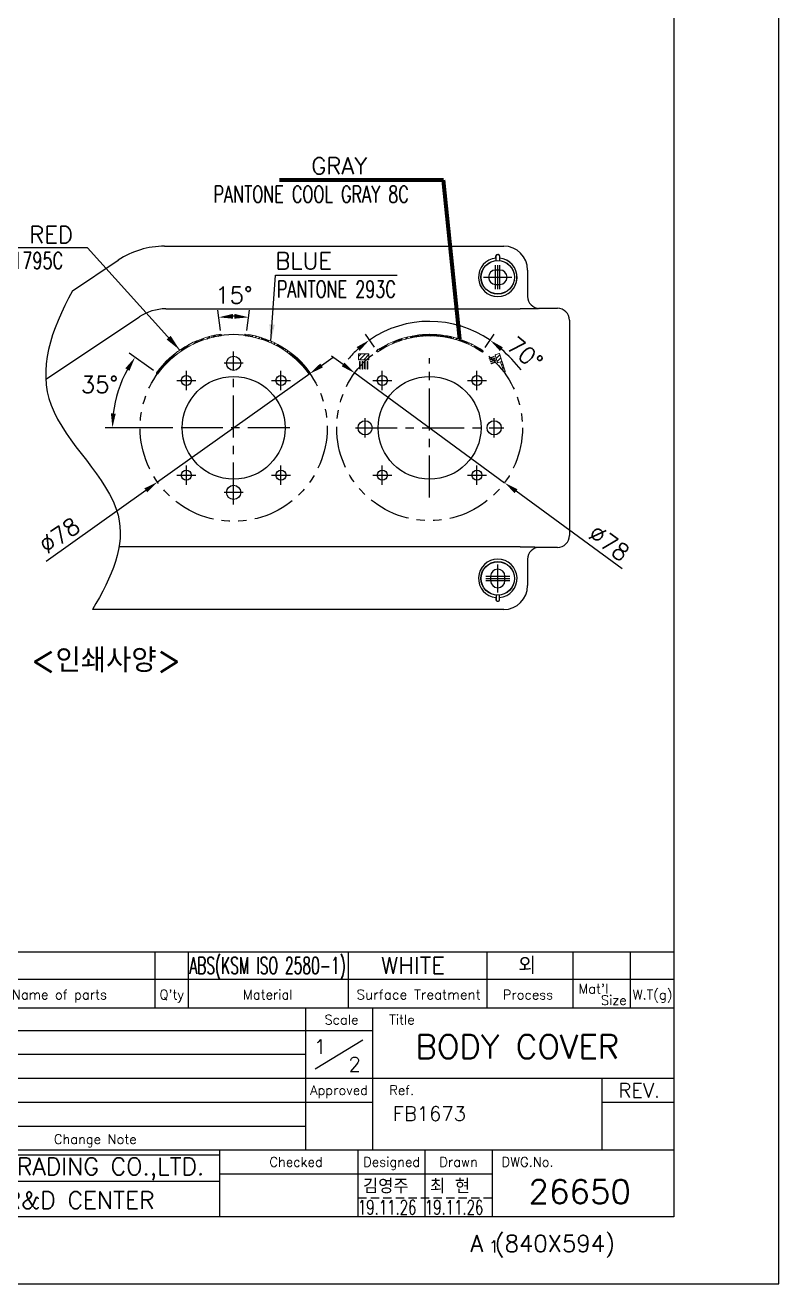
# Model space of a CAD drawing. Extents: x 14808 to 20058, y -13198 to -11680.
# Drawn here: x 19899.8 to 20057.5, y -13122.5 to -12859.3 of the extents above; entities that cross this region are included whole.
import ezdxf
from ezdxf.enums import TextEntityAlignment as Align

# ---------------------------------------------------------------- set-up
doc = ezdxf.new("R2010")
doc.units = 0
doc.header["$LTSCALE"] = 7
doc.header["$MEASUREMENT"] = 0
for name, pattern in [('CENTER', [2, 1.25, -0.25, 0.25, -0.25]), ('HIDDEN', [0.375, 0.25, -0.125]), ('PHANTOM', [2.5, 1.25, -0.25, 0.25, -0.25, 0.25, -0.25])]:
    doc.linetypes.add(name, pattern=pattern)
doc.layers.get('0').update_dxf_attribs({"color": 2, "linetype": 'CONTINUOUS'})
for name, color, linetype in [('CEN', 1, 'CENTER'), ('D', 2, 'CONTINUOUS'), ('DWG', 7, 'CONTINUOUS'), ('TXT', 4, 'CONTINUOUS')]:
    doc.layers.add(name, color=color, linetype=linetype)
doc.styles.add('GHS', font='romans', dxfattribs={"bigfont": 'ghs'})
doc.styles.add('ROM', font='ROMANS')
doc.styles.add('ROMANS', font='ROMANS.shx', dxfattribs={"height": 3.5})
doc.dimstyles.new('STANDARD$7', dxfattribs={"dimtxt": 3.5, "dimasz": 3, "dimexe": 1, "dimexo": 0.0625, "dimgap": 1, "dimtad": 1, "dimdec": 4, "dimzin": 0, "dimdsep": 46, "dimtxsty": 'GHS', "dimcen": 1, "dimclrt": 2, "dimadec": 0, "dimazin": 0, "dimtfac": 1, "dimtdec": 4, "dimtofl": 0, "dimtmove": 0, "dimatfit": 3, "dimfxl": 1, "dimtolj": 1, "dimtzin": 0, "dimarcsym": 0})
pattern_1 = [(45, (-685.399, 236.4888), (-0.441941738, 0.441941738), [])]

# ---------------------------------------------------------------- blocks, each defined once
blk = doc.blocks.new('BORDER')
for p, q in [((1, 0), (1, 1)), ((0, 0), (1, 0))]:
    blk.add_line(p, q)

msp = doc.modelspace()

# ---------------------------------------------------------------- hatches: boundary and pattern name
at = {"layer": 'DWG'}
h = msp.add_hatch(dxfattribs=at)
h.set_pattern_fill('ANSI31', color=1, scale=5, style=2)
h.set_pattern_definition(pattern_1)
edge = h.paths.add_edge_path()
edge.add_spline(control_points=[(19927.47, -12932.23), (19927.43, -12932.23), (19927.4, -12932.22), (19927.37, -12932.2), (19927.29, -12932.14), (19927.27, -12932.03), (19927.33, -12931.95), (19930.51, -12927.53), (19935.42, -12924.6), (19940.8, -12923.9), (19940.89, -12923.89), (19940.98, -12923.96), (19940.99, -12924.06), (19941.01, -12924.15), (19940.94, -12924.24), (19940.84, -12924.25), (19935.56, -12924.94), (19930.74, -12927.82), (19927.61, -12932.16), (19927.58, -12932.2), (19927.52, -12932.23), (19927.47, -12932.23)], knot_values=[0, 0, 0, 0, 1, 1, 1, 2, 2, 2, 3, 3, 3, 4, 4, 4, 5, 5, 5, 6, 6, 6, 7, 7, 7, 7], degree=3, periodic=0)
h = msp.add_hatch(dxfattribs=at)
h.set_pattern_fill('ANSI31', color=5, scale=5, style=2)
h.set_pattern_definition(pattern_1)
edge = h.paths.add_edge_path()
edge.add_spline(control_points=[(19959.33, -12932.23), (19959.27, -12932.23), (19959.22, -12932.2), (19959.18, -12932.16), (19956.05, -12927.82), (19951.23, -12924.94), (19945.95, -12924.25), (19945.86, -12924.24), (19945.79, -12924.15), (19945.8, -12924.06), (19945.81, -12923.96), (19945.9, -12923.89), (19946, -12923.9), (19951.37, -12924.6), (19956.28, -12927.53), (19959.47, -12931.95), (19959.53, -12932.03), (19959.51, -12932.14), (19959.43, -12932.2), (19959.4, -12932.22), (19959.36, -12932.23), (19959.33, -12932.23)], knot_values=[0, 0, 0, 0, 1, 1, 1, 2, 2, 2, 3, 3, 3, 4, 4, 4, 5, 5, 5, 6, 6, 6, 7, 7, 7, 7], degree=3, periodic=0)
h = msp.add_hatch(dxfattribs=at)
h.set_pattern_fill('ANSI31', color=256, scale=5, style=2)
h.set_pattern_definition(pattern_1)
edge = h.paths.add_edge_path()
edge.add_spline(control_points=[(19995.49, -12927.62), (19995.46, -12927.62), (19995.42, -12927.61), (19995.39, -12927.59), (19988.77, -12923.14), (19980.21, -12923.14), (19973.58, -12927.58), (19973.5, -12927.64), (19973.39, -12927.62), (19973.33, -12927.54), (19973.28, -12927.46), (19973.3, -12927.35), (19973.38, -12927.29), (19976.65, -12925.1), (19980.46, -12923.94), (19984.42, -12923.92), (19984.45, -12923.92), (19984.48, -12923.92), (19984.5, -12923.92), (19988.48, -12923.92), (19992.31, -12925.09), (19995.59, -12927.29), (19995.67, -12927.35), (19995.69, -12927.46), (19995.64, -12927.54), (19995.6, -12927.59), (19995.55, -12927.62), (19995.49, -12927.62)], knot_values=[0, 0, 0, 0, 1, 1, 1, 2, 2, 2, 3, 3, 3, 4, 4, 4, 5, 5, 5, 6, 6, 6, 7, 7, 7, 8, 8, 8, 9, 9, 9, 9], degree=3, periodic=0)
h = msp.add_hatch(dxfattribs=at)
h.set_pattern_fill('ANSI31', color=256, scale=5, style=2)
h.set_pattern_definition(pattern_1)
edge = h.paths.add_edge_path()
edge.add_spline(control_points=[(19971.75, -12929.13), (19971.75, -12929.18), (19971.71, -12929.23), (19971.65, -12929.23), (19971.65, -12929.23), (19969.66, -12929.23), (19969.66, -12929.23), (19969.6, -12929.23), (19969.56, -12929.18), (19969.56, -12929.13), (19969.56, -12929.13), (19969.56, -12928.13), (19969.56, -12928.13), (19969.56, -12928.07), (19969.6, -12928.03), (19969.66, -12928.03), (19969.66, -12928.03), (19971.65, -12928.03), (19971.65, -12928.03), (19971.71, -12928.03), (19971.75, -12928.07), (19971.75, -12928.13), (19971.75, -12928.13), (19971.75, -12929.13), (19971.75, -12929.13)], knot_values=[0, 0, 0, 0, 1, 1, 1, 2, 2, 2, 3, 3, 3, 4, 4, 4, 5, 5, 5, 6, 6, 6, 7, 7, 7, 8, 8, 8, 8], degree=3, periodic=0)
h = msp.add_hatch(dxfattribs=at)
h.set_pattern_fill('ANSI31', color=256, scale=5, style=2)
h.set_pattern_definition(pattern_1)
edge = h.paths.add_edge_path()
edge.add_spline(control_points=[(19997, -12928.96), (19997, -12928.96), (19997.91, -12928.65), (19997.91, -12928.65), (19997.94, -12928.64), (19997.96, -12928.61), (19997.95, -12928.57), (19997.94, -12928.54), (19997.9, -12928.52), (19997.87, -12928.53), (19997.87, -12928.53), (19996.96, -12928.83), (19996.96, -12928.83), (19996.93, -12928.84), (19996.91, -12928.88), (19996.92, -12928.92), (19996.93, -12928.95), (19996.97, -12928.97), (19997, -12928.96)], knot_values=[0, 0, 0, 0, 1, 1, 1, 2, 2, 2, 3, 3, 3, 4, 4, 4, 5, 5, 5, 6, 6, 6, 6], degree=3, periodic=0)
h = msp.add_hatch(dxfattribs=at)
h.set_pattern_fill('ANSI31', color=256, scale=5, style=2)
h.set_pattern_definition(pattern_1)
edge = h.paths.add_edge_path()
edge.add_spline(control_points=[(19997.13, -12929.33), (19997.13, -12929.33), (19998.03, -12929.03), (19998.03, -12929.03), (19998.07, -12929.01), (19998.08, -12928.98), (19998.07, -12928.94), (19998.06, -12928.91), (19998.03, -12928.89), (19997.99, -12928.9), (19997.99, -12928.9), (19997.08, -12929.2), (19997.08, -12929.2), (19997.05, -12929.22), (19997.03, -12929.25), (19997.04, -12929.29), (19997.05, -12929.32), (19997.09, -12929.34), (19997.13, -12929.33)], knot_values=[0, 0, 0, 0, 1, 1, 1, 2, 2, 2, 3, 3, 3, 4, 4, 4, 5, 5, 5, 6, 6, 6, 6], degree=3, periodic=0)
h = msp.add_hatch(dxfattribs=at)
h.set_pattern_fill('ANSI31', color=256, scale=5, style=2)
h.set_pattern_definition(pattern_1)
edge = h.paths.add_edge_path()
edge.add_spline(control_points=[(19998.65, -12929.82), (19998.66, -12929.85), (19998.7, -12929.86), (19998.74, -12929.85), (19998.74, -12929.85), (19999.51, -12929.59), (19999.51, -12929.59), (19999.55, -12929.58), (19999.57, -12929.55), (19999.56, -12929.52), (19999.56, -12929.52), (19999.04, -12927.96), (19999.04, -12927.96), (19999.03, -12927.93), (19998.99, -12927.92), (19998.96, -12927.93), (19998.96, -12927.93), (19998.19, -12928.19), (19998.19, -12928.19), (19998.15, -12928.2), (19998.13, -12928.23), (19998.13, -12928.26), (19998.13, -12928.26), (19998.65, -12929.82), (19998.65, -12929.82)], knot_values=[0, 0, 0, 0, 1, 1, 1, 2, 2, 2, 3, 3, 3, 4, 4, 4, 5, 5, 5, 6, 6, 6, 7, 7, 7, 8, 8, 8, 8], degree=3, periodic=0)
h = msp.add_hatch(dxfattribs=at)
h.set_pattern_fill('ANSI31', color=256, scale=5, style=2)
h.set_pattern_definition(pattern_1)
edge = h.paths.add_edge_path()
edge.add_spline(control_points=[(19969.86, -12931.18), (19969.83, -12931.18), (19969.79, -12931.14), (19969.79, -12931.11), (19969.79, -12931.11), (19969.79, -12929.65), (19969.79, -12929.65), (19969.79, -12929.61), (19969.83, -12929.58), (19969.86, -12929.58), (19969.9, -12929.58), (19969.93, -12929.61), (19969.93, -12929.65), (19969.93, -12929.65), (19969.93, -12931.11), (19969.93, -12931.11), (19969.93, -12931.14), (19969.9, -12931.18), (19969.86, -12931.18)], knot_values=[0, 0, 0, 0, 1, 1, 1, 2, 2, 2, 3, 3, 3, 4, 4, 4, 5, 5, 5, 6, 6, 6, 6], degree=3, periodic=0)
h = msp.add_hatch(dxfattribs=at)
h.set_pattern_fill('ANSI31', color=256, scale=5, style=2)
h.set_pattern_definition(pattern_1)
edge = h.paths.add_edge_path()
edge.add_spline(control_points=[(19970.39, -12931.18), (19970.35, -12931.18), (19970.32, -12931.14), (19970.32, -12931.11), (19970.32, -12931.11), (19970.32, -12929.65), (19970.32, -12929.65), (19970.32, -12929.61), (19970.35, -12929.58), (19970.39, -12929.58), (19970.43, -12929.58), (19970.46, -12929.61), (19970.46, -12929.65), (19970.46, -12929.65), (19970.46, -12931.11), (19970.46, -12931.11), (19970.46, -12931.14), (19970.43, -12931.18), (19970.39, -12931.18)], knot_values=[0, 0, 0, 0, 1, 1, 1, 2, 2, 2, 3, 3, 3, 4, 4, 4, 5, 5, 5, 6, 6, 6, 6], degree=3, periodic=0)
h = msp.add_hatch(dxfattribs=at)
h.set_pattern_fill('ANSI31', color=256, scale=5, style=2)
h.set_pattern_definition(pattern_1)
edge = h.paths.add_edge_path()
edge.add_spline(control_points=[(19970.92, -12931.18), (19970.88, -12931.18), (19970.85, -12931.14), (19970.85, -12931.11), (19970.85, -12931.11), (19970.85, -12929.65), (19970.85, -12929.65), (19970.85, -12929.61), (19970.88, -12929.58), (19970.92, -12929.58), (19970.96, -12929.58), (19970.99, -12929.61), (19970.99, -12929.65), (19970.99, -12929.65), (19970.99, -12931.11), (19970.99, -12931.11), (19970.99, -12931.14), (19970.96, -12931.18), (19970.92, -12931.18)], knot_values=[0, 0, 0, 0, 1, 1, 1, 2, 2, 2, 3, 3, 3, 4, 4, 4, 5, 5, 5, 6, 6, 6, 6], degree=3, periodic=0)
h = msp.add_hatch(dxfattribs=at)
h.set_pattern_fill('ANSI31', color=256, scale=5, style=2)
h.set_pattern_definition(pattern_1)
edge = h.paths.add_edge_path()
edge.add_spline(control_points=[(19971.45, -12931.18), (19971.41, -12931.18), (19971.37, -12931.14), (19971.37, -12931.11), (19971.37, -12931.11), (19971.37, -12929.65), (19971.37, -12929.65), (19971.37, -12929.61), (19971.41, -12929.58), (19971.45, -12929.58), (19971.48, -12929.58), (19971.52, -12929.61), (19971.52, -12929.65), (19971.52, -12929.65), (19971.52, -12931.11), (19971.52, -12931.11), (19971.52, -12931.14), (19971.48, -12931.18), (19971.45, -12931.18)], knot_values=[0, 0, 0, 0, 1, 1, 1, 2, 2, 2, 3, 3, 3, 4, 4, 4, 5, 5, 5, 6, 6, 6, 6], degree=3, periodic=0)
h = msp.add_hatch(dxfattribs=at)
h.set_pattern_fill('ANSI31', color=256, scale=5, style=2)
h.set_pattern_definition(pattern_1)
edge = h.paths.add_edge_path()
edge.add_spline(control_points=[(19997.25, -12929.7), (19997.25, -12929.7), (19998.16, -12929.4), (19998.16, -12929.4), (19998.19, -12929.38), (19998.21, -12929.35), (19998.2, -12929.31), (19998.19, -12929.28), (19998.15, -12929.26), (19998.12, -12929.27), (19998.12, -12929.27), (19997.21, -12929.57), (19997.21, -12929.57), (19997.17, -12929.59), (19997.15, -12929.62), (19997.17, -12929.66), (19997.18, -12929.69), (19997.21, -12929.71), (19997.25, -12929.7)], knot_values=[0, 0, 0, 0, 1, 1, 1, 2, 2, 2, 3, 3, 3, 4, 4, 4, 5, 5, 5, 6, 6, 6, 6], degree=3, periodic=0)
h = msp.add_hatch(dxfattribs=at)
h.set_pattern_fill('ANSI31', color=256, scale=5, style=2)
h.set_pattern_definition(pattern_1)
edge = h.paths.add_edge_path()
edge.add_spline(control_points=[(19997.37, -12930.07), (19997.37, -12930.07), (19998.28, -12929.77), (19998.28, -12929.77), (19998.31, -12929.76), (19998.33, -12929.72), (19998.32, -12929.68), (19998.31, -12929.65), (19998.27, -12929.63), (19998.24, -12929.64), (19998.24, -12929.64), (19997.33, -12929.95), (19997.33, -12929.95), (19997.3, -12929.96), (19997.28, -12929.99), (19997.29, -12930.03), (19997.3, -12930.06), (19997.34, -12930.08), (19997.37, -12930.07)], knot_values=[0, 0, 0, 0, 1, 1, 1, 2, 2, 2, 3, 3, 3, 4, 4, 4, 5, 5, 5, 6, 6, 6, 6], degree=3, periodic=0)
h = msp.add_hatch(dxfattribs=at)
h.set_pattern_fill('ANSI31', color=256, scale=5, style=2)
h.set_pattern_definition(pattern_1)
edge = h.paths.add_edge_path()
edge.add_spline(control_points=[(19999.96, -12931.74), (19999.97, -12931.78), (20000.01, -12931.8), (20000.05, -12931.78), (20000.05, -12931.78), (20000.22, -12931.73), (20000.22, -12931.73), (20000.26, -12931.71), (20000.28, -12931.67), (20000.27, -12931.64), (20000.27, -12931.64), (19999.55, -12929.48), (19999.55, -12929.48), (19999.54, -12929.45), (19999.5, -12929.43), (19999.46, -12929.45), (19999.46, -12929.45), (19999.29, -12929.5), (19999.29, -12929.5), (19999.25, -12929.52), (19999.23, -12929.55), (19999.24, -12929.59), (19999.24, -12929.59), (19999.96, -12931.74), (19999.96, -12931.74)], knot_values=[0, 0, 0, 0, 1, 1, 1, 2, 2, 2, 3, 3, 3, 4, 4, 4, 5, 5, 5, 6, 6, 6, 7, 7, 7, 8, 8, 8, 8], degree=3, periodic=0)

# ---------------------------------------------------------------- linework, layer by layer
for p, q in [((19859.5, -13053.1), (20035.5, -13053.1)), ((19927, -13058.77), (19927, -13053.1)), ((19934, -13058.77), (19934, -13053.1)), ((19967.5, -13058.77), (19967.5, -13053.1)), ((19996.5, -13058.77), (19996.5, -13053.1)), ((20014.5, -13058.77), (20014.5, -13053.1)), ((20026.5, -13058.77), (20026.5, -13053.1)), ((19927, -13064.77), (19927, -13058.77)), ((19934, -13064.77), (19934, -13058.77)), ((19967.5, -13064.77), (19967.5, -13058.77)), ((19996.5, -13064.77), (19996.5, -13058.77)), ((20014.5, -13064.77), (20014.5, -13058.77)), ((20026.5, -13064.77), (20026.5, -13058.77)), ((19859.5, -13064.77), (20035.5, -13064.77)), ((19859.5, -13069.52), (19958.5, -13069.52)), ((19960.5, -13077.52), (19970.5, -13071.52)), ((19859.5, -13074.52), (19958.5, -13074.52)), ((19859.5, -13079.52), (20035.5, -13079.52)), ((19859.5, -13084.52), (19958.5, -13084.52)), ((19859.5, -13089.52), (19958.5, -13089.52)), ((19969.5, -13108.52), (19969.5, -13094.52)), ((19983.5, -13108.52), (19983.5, -13094.52)), ((19940.5, -13099.52), (19997.5, -13099.52))]:
    msp.add_line(p, q)
at = {"linetype": 'Continuous'}
for p, q in [((19873, -13095.52), (19940.5, -13095.52)), ((19873, -13101.02), (19940.5, -13101.02))]:
    msp.add_line(p, q, dxfattribs=at)
at = {"linetype": 'HIDDEN'}
msp.add_line((19969.5, -13104.52), (19997.5, -13104.52), dxfattribs=at)
at = {"layer": 'CEN'}
for p, q in [((19998.25, -12914.48), (19998.25, -12909.48)), ((19998.7, -12914.48), (19998.7, -12909.48)), ((19999.15, -12914.48), (19999.15, -12909.48)), ((19995.75, -12911.98), (20001.65, -12911.98)), ((19995.75, -12911.98), (20001.65, -12911.98)), ((19943.45, -12959.48), (19943.45, -12927.48)), ((19984.45, -12958.03), (19984.45, -12928.93)), ((19933.55, -12935.58), (19933.55, -12931.58)), ((19945.45, -12929.98), (19941.45, -12929.98)), ((19953.35, -12935.58), (19953.35, -12931.58)), ((19974.55, -12935.58), (19974.55, -12931.58)), ((19994.35, -12935.58), (19994.35, -12931.58)), ((19931.55, -12933.58), (19935.55, -12933.58)), ((19951.35, -12933.58), (19955.35, -12933.58)), ((19972.55, -12933.58), (19976.55, -12933.58)), ((19992.35, -12933.58), (19996.35, -12933.58)), ((19970.95, -12945.48), (19970.95, -12941.48)), ((19997.95, -12945.48), (19997.95, -12941.48)), ((19955.2, -12943.48), (19931.7, -12943.48)), ((19968.91, -12943.48), (19999.98, -12943.48)), ((19933.55, -12955.38), (19933.55, -12951.38)), ((19953.35, -12955.38), (19953.35, -12951.38)), ((19974.55, -12955.38), (19974.55, -12951.38)), ((19994.35, -12955.38), (19994.35, -12951.38)), ((19931.55, -12953.38), (19935.55, -12953.38)), ((19951.35, -12953.38), (19955.35, -12953.38)), ((19972.55, -12953.38), (19976.55, -12953.38)), ((19992.35, -12953.38), (19996.35, -12953.38)), ((19945.45, -12956.98), (19941.45, -12956.98)), ((19998.7, -12977.93), (19998.7, -12972.03)), ((19996.2, -12974.53), (20001.2, -12974.53)), ((19996.2, -12974.98), (20001.2, -12974.98)), ((19996.2, -12975.43), (20001.2, -12975.43))]:
    msp.add_line(p, q, dxfattribs=at)
at = {"layer": 'D'}
for p, q in [((19940.68, -12923.09), (19940.11, -12918.88)), ((19946.22, -12923.09), (19946.79, -12918.88)), ((19972.89, -12926.63), (19971, -12923.88)), ((19996.09, -12926.64), (19997.96, -12923.92)), ((19926.65, -12931.47), (19921.6, -12927.86)), ((19961.85, -12930.42), (19964.29, -12928.68)), ((19966.35, -12930.23), (19963.93, -12928.46)), ((19959.4, -12932.16), (19927.51, -12954.81)), ((19968.77, -12932), (20000.12, -12954.96)), ((19930.7, -12943.48), (19916.59, -12943.48)), ((19904.2, -12971.36), (19925.06, -12956.55)), ((20024.73, -12972.99), (20002.54, -12956.74))]:
    msp.add_line(p, q, dxfattribs=at)
at = {"layer": 'D', "linetype": 'PHANTOM'}
for centre, radius in [((19943.45, -12943.48), 19.56), ((19984.44, -12943.48), 19.43)]:
    msp.add_circle(centre, radius, dxfattribs=at)
at = {"layer": 'D'}
for centre, radius, start, end in [((19943.45, -12943.48), 23.33, 89.641, 90.359), ((19984.45, -12943.5), 22.29, 55.3821, 124.437), ((19984.45, -12943.5), 22.29, 132.1551, 139.8732), ((19969.44, -12959.97), 44.58, 39.9459, 47.664), ((19943.45, -12943.48), 25.36, 151.2236, 173.218)]:
    msp.add_arc(centre, radius, start, end, dxfattribs=at)
msp.add_open_spline([(19909.75, -12914.79), (19905.19, -12923.12), (19899.56, -12939.78), (19924.47, -12959.57), (19917.99, -12974.69), (19913.9, -12981.48)], degree=3, knots=[12.404844, 12.404844, 12.404844, 12.404844, 38.069163, 65.007384, 86.307036, 86.307036, 86.307036, 86.307036], dxfattribs=at)
for points in [[(19943.34, -12920.65), (19943.27, -12919.65), (19940.31, -12920.36)], [(19943.63, -12919.65), (19943.56, -12920.65), (19946.59, -12920.36)], [(19969.18, -12926.58), (19969.8, -12927.36), (19971.85, -12925.11)], [(19999.15, -12927.41), (19999.77, -12926.63), (19997.11, -12925.15)], [(19920.8, -12931.01), (19921.65, -12931.54), (19922.82, -12928.74)], [(19961.56, -12930.01), (19962.13, -12930.83), (19959.4, -12932.16)], [(19966.64, -12929.83), (19966.05, -12930.63), (19968.77, -12932)], [(19918.77, -12940.52), (19917.77, -12940.46), (19918.09, -12943.48)], [(19924.77, -12956.14), (19925.35, -12956.95), (19927.51, -12954.81)], [(20002.83, -12956.33), (20002.24, -12957.14), (20000.12, -12954.96)]]:
    msp.add_solid(points, dxfattribs=at)
at = {"layer": 'DWG', "linetype": 'Continuous'}
for p, q in [((19929, -12905.48), (19999.95, -12905.48)), ((19998.33, -12907.48), (19998.35, -12907.5)), ((19998.33, -12907.98), (19998.33, -12907.48)), ((19998.33, -12907.98), (19998.34, -12907.98)), ((19998.34, -12908.48), (19998.35, -12907.5)), ((19998.58, -12907.23), (19998.83, -12907.23)), ((19998.6, -12907.25), (19998.58, -12907.23)), ((19998.6, -12907.25), (19998.81, -12907.25)), ((19998.83, -12907.23), (19998.81, -12907.25)), ((19999.06, -12907.5), (19999.08, -12907.48)), ((19999.06, -12907.5), (19999.06, -12908.48)), ((19999.07, -12907.98), (19999.08, -12907.98)), ((19999.08, -12907.48), (19999.08, -12907.98)), ((19909.75, -12914.79), (19919.29, -12908.42)), ((19919.29, -12908.42), (19919.31, -12908.47)), ((19999.15, -12910.48), (19998.25, -12910.48)), ((19998.34, -12908.48), (19998.35, -12908.48)), ((19999.06, -12908.48), (19999.07, -12908.48)), ((20004.95, -12910.48), (20004.95, -12915.98)), ((19998.25, -12913.48), (19999.15, -12913.48)), ((19929.26, -12918.59), (20003.4, -12918.59)), ((20007.45, -12918.48), (20007.4, -12918.54)), ((20007.45, -12918.48), (20011.2, -12918.48)), ((19904.15, -12933.31), (19923.72, -12920.27)), ((20013.7, -12920.98), (20013.7, -12965.98)), ((20003.4, -12968.38), (19919.45, -12968.38)), ((20007.4, -12968.43), (20007.45, -12968.48)), ((20011.2, -12968.48), (20007.45, -12968.48)), ((20004.95, -12970.98), (20004.95, -12976.48)), ((19997.2, -12974.53), (19997.2, -12975.43)), ((20000.2, -12975.43), (20000.2, -12974.53)), ((19998.33, -12978.99), (19998.34, -12978.98)), ((19998.33, -12978.99), (19998.33, -12979.48)), ((19998.34, -12978.49), (19998.35, -12978.48)), ((19998.34, -12978.49), (19998.35, -12979.47)), ((19999.06, -12978.48), (19999.07, -12978.49)), ((19999.06, -12979.47), (19999.06, -12978.48)), ((19999.07, -12978.98), (19999.08, -12978.99)), ((19999.08, -12979.48), (19999.08, -12978.99)), ((19999.95, -12981.48), (19913.9, -12981.48)), ((19998.35, -12979.47), (19998.33, -12979.48)), ((19998.58, -12979.73), (19998.6, -12979.72)), ((19998.58, -12979.73), (19998.83, -12979.73)), ((19998.6, -12979.72), (19998.81, -12979.72)), ((19999.08, -12979.48), (19999.06, -12979.47))]:
    msp.add_line(p, q, dxfattribs=at)
at = {"layer": 'DWG'}
for p, q in [((19859.5, -13058.77), (20035.5, -13058.77)), ((19859.5, -13058.77), (20035.5, -13058.77)), ((19958.5, -13064.77), (19958.5, -13094.52)), ((19972.5, -13064.77), (19972.5, -13094.52)), ((19958.5, -13069.52), (19972.5, -13069.52)), ((20020.5, -13079.52), (20020.5, -13094.52)), ((19958.5, -13084.52), (19972.5, -13084.52)), ((20020.5, -13084.52), (20035.5, -13084.52)), ((19859.5, -13094.52), (20035.5, -13094.52)), ((19940.5, -13094.52), (19940.5, -13108.52)), ((19997.5, -13094.52), (19997.5, -13108.52))]:
    msp.add_line(p, q, dxfattribs=at)
at = {"layer": 'DWG', "linetype": 'Continuous'}
for centre, radius in [((19998.7, -12911.98), 3.52), ((19998.7, -12911.98), 3.48), ((19943.45, -12929.98), 1.48), ((19933.55, -12933.58), 1.05), ((19943.45, -12943.48), 10.75), ((19953.35, -12933.58), 1.05), ((19974.55, -12933.58), 1.05), ((19984.45, -12943.48), 10.75), ((19994.35, -12933.58), 1.05), ((19970.95, -12943.48), 1.48), ((19997.95, -12943.48), 1.48), ((19933.55, -12953.38), 1.05), ((19953.35, -12953.38), 1.05), ((19974.55, -12953.38), 1.05), ((19994.35, -12953.38), 1.05), ((19943.45, -12956.98), 1.48), ((19998.7, -12974.98), 3.52), ((19998.7, -12974.98), 3.48)]:
    msp.add_circle(centre, radius, dxfattribs=at)
for centre, radius, start, end in [((19998.7, -12911.98), 4.03, 95.3459, 84.6541), ((19998.7, -12911.98), 4.02, 95.1947, 84.8053), ((19998.25, -12911.98), 1.5, 90, 270), ((19999.15, -12911.98), 1.5, 270, 90), ((19929.26, -12928.59), 10, 89.9992, 123.6909), ((19998.7, -12974.98), 4.03, 275.3459, 264.6541), ((19998.7, -12974.53), 1.5, 0, 180), ((19998.7, -12975.43), 1.5, 180, 0)]:
    msp.add_arc(centre, radius, start, end, dxfattribs=at)
for centre, major_axis, ratio, start_param, end_param in [((19929, -12922.98), (5.07, -16.75), 0.999906, 2.847617, 3.435568), ((19999.95, -12910.48), (-3.54, -3.54), 0.999829, 2.35628, 3.926905), ((19998.58, -12907.48), (-0.177, 0.177), 0.999695, -0.785246, 0.785246), ((19998.6, -12907.5), (-0.177, 0.177), 0.999695, -0.785246, 0.785246), ((19998.81, -12907.5), (0.177, 0.177), 0.999695, -0.785246, 0.785246), ((19998.83, -12907.48), (0.177, 0.177), 0.999695, -0.785246, 0.785246), ((20007.45, -12915.98), (1.77, 1.77), 0.999829, -3.926905, -2.35628), ((20011.2, -12920.98), (-1.77, -1.77), 0.999829, 2.35628, 3.926905), ((20011.2, -12965.98), (-1.77, 1.77), 0.999829, 2.35628, 3.926905), ((20007.45, -12970.98), (1.77, -1.77), 0.999829, 2.35628, 3.926905), ((19999.95, -12976.48), (-3.54, 3.54), 0.999829, 2.35628, 3.926905), ((19998.58, -12979.48), (-0.177, -0.177), 0.999695, -0.785246, 0.785246), ((19998.6, -12979.47), (0.177, 0.177), 0.999695, -3.926839, -2.356347), ((19998.81, -12979.47), (0.177, -0.177), 0.999695, -0.785246, 0.785246), ((19998.83, -12979.48), (0.177, -0.177), 0.999695, -0.785246, 0.785246)]:
    msp.add_ellipse(centre, major_axis=major_axis, ratio=ratio, start_param=start_param, end_param=end_param, dxfattribs=at)
for points, knots in [([(20007.4, -12918.54), (20007.39, -12918.54), (20007.36, -12918.54), (20007.3, -12918.55), (20007.2, -12918.55), (20007.07, -12918.56), (20006.9, -12918.56), (20006.61, -12918.57), (20006.17, -12918.57), (20005.58, -12918.58), (20004.9, -12918.58), (20004.16, -12918.59), (20003.66, -12918.59), (20003.4, -12918.59)], [0, 0, 0, 0, 0.006173, 0.021668, 0.046356, 0.080055, 0.122523, 0.173295, 0.297667, 0.448665, 0.620419, 0.806548, 1, 1, 1, 1]), ([(20003.4, -12968.38), (20003.66, -12968.38), (20004.16, -12968.38), (20004.9, -12968.38), (20005.58, -12968.39), (20006.17, -12968.39), (20006.61, -12968.4), (20006.9, -12968.41), (20007.07, -12968.41), (20007.2, -12968.42), (20007.3, -12968.42), (20007.36, -12968.43), (20007.39, -12968.42), (20007.4, -12968.43)], [0, 0, 0, 0, 0.193452, 0.379581, 0.551335, 0.702333, 0.826705, 0.877477, 0.919945, 0.953644, 0.978332, 0.993827, 1, 1, 1, 1])]:
    msp.add_open_spline(points, degree=3, knots=knots, dxfattribs=at)
at = {"layer": 'DWG', "color": 1, "lineweight": 0}
msp.add_open_spline([(19927.47, -12932.23), (19927.43, -12932.23), (19927.4, -12932.22), (19927.37, -12932.2), (19927.29, -12932.14), (19927.27, -12932.03), (19927.33, -12931.95), (19930.51, -12927.53), (19935.42, -12924.6), (19940.8, -12923.9), (19940.89, -12923.89), (19940.98, -12923.96), (19940.99, -12924.06), (19941.01, -12924.15), (19940.94, -12924.24), (19940.84, -12924.25), (19935.56, -12924.94), (19930.74, -12927.82), (19927.61, -12932.16), (19927.58, -12932.2), (19927.52, -12932.23), (19927.47, -12932.23)], degree=3, knots=[0, 0, 0, 0, 1, 1, 1, 2, 2, 2, 3, 3, 3, 4, 4, 4, 5, 5, 5, 6, 6, 6, 7, 7, 7, 7], dxfattribs=at)
at = {"layer": 'DWG', "color": 5, "lineweight": 0}
msp.add_open_spline([(19959.33, -12932.23), (19959.27, -12932.23), (19959.22, -12932.2), (19959.18, -12932.16), (19956.05, -12927.82), (19951.23, -12924.94), (19945.95, -12924.25), (19945.86, -12924.24), (19945.79, -12924.15), (19945.8, -12924.06), (19945.81, -12923.96), (19945.9, -12923.89), (19946, -12923.9), (19951.37, -12924.6), (19956.28, -12927.53), (19959.47, -12931.95), (19959.53, -12932.03), (19959.51, -12932.14), (19959.43, -12932.2), (19959.4, -12932.22), (19959.36, -12932.23), (19959.33, -12932.23)], degree=3, knots=[0, 0, 0, 0, 1, 1, 1, 2, 2, 2, 3, 3, 3, 4, 4, 4, 5, 5, 5, 6, 6, 6, 7, 7, 7, 7], dxfattribs=at)
at = {"layer": 'DWG', "lineweight": 0}
for points, knots in [([(19995.49, -12927.62), (19995.46, -12927.62), (19995.42, -12927.61), (19995.39, -12927.59), (19988.77, -12923.14), (19980.21, -12923.14), (19973.58, -12927.58), (19973.5, -12927.64), (19973.39, -12927.62), (19973.33, -12927.54), (19973.28, -12927.46), (19973.3, -12927.35), (19973.38, -12927.29), (19976.65, -12925.1), (19980.46, -12923.94), (19984.42, -12923.92), (19984.45, -12923.92), (19984.48, -12923.92), (19984.5, -12923.92), (19988.48, -12923.92), (19992.31, -12925.09), (19995.59, -12927.29), (19995.67, -12927.35), (19995.69, -12927.46), (19995.64, -12927.54), (19995.6, -12927.59), (19995.55, -12927.62), (19995.49, -12927.62)], [0, 0, 0, 0, 1, 1, 1, 2, 2, 2, 3, 3, 3, 4, 4, 4, 5, 5, 5, 6, 6, 6, 7, 7, 7, 8, 8, 8, 9, 9, 9, 9]), ([(19971.75, -12929.13), (19971.75, -12929.18), (19971.71, -12929.23), (19971.65, -12929.23), (19971.65, -12929.23), (19969.66, -12929.23), (19969.66, -12929.23), (19969.6, -12929.23), (19969.56, -12929.18), (19969.56, -12929.13), (19969.56, -12929.13), (19969.56, -12928.13), (19969.56, -12928.13), (19969.56, -12928.07), (19969.6, -12928.03), (19969.66, -12928.03), (19969.66, -12928.03), (19971.65, -12928.03), (19971.65, -12928.03), (19971.71, -12928.03), (19971.75, -12928.07), (19971.75, -12928.13), (19971.75, -12928.13), (19971.75, -12929.13), (19971.75, -12929.13)], [0, 0, 0, 0, 1, 1, 1, 2, 2, 2, 3, 3, 3, 4, 4, 4, 5, 5, 5, 6, 6, 6, 7, 7, 7, 8, 8, 8, 8]), ([(19997, -12928.96), (19997, -12928.96), (19997.91, -12928.65), (19997.91, -12928.65), (19997.94, -12928.64), (19997.96, -12928.61), (19997.95, -12928.57), (19997.94, -12928.54), (19997.9, -12928.52), (19997.87, -12928.53), (19997.87, -12928.53), (19996.96, -12928.83), (19996.96, -12928.83), (19996.93, -12928.84), (19996.91, -12928.88), (19996.92, -12928.92), (19996.93, -12928.95), (19996.97, -12928.97), (19997, -12928.96)], [0, 0, 0, 0, 1, 1, 1, 2, 2, 2, 3, 3, 3, 4, 4, 4, 5, 5, 5, 6, 6, 6, 6]), ([(19997.13, -12929.33), (19997.13, -12929.33), (19998.03, -12929.03), (19998.03, -12929.03), (19998.07, -12929.01), (19998.08, -12928.98), (19998.07, -12928.94), (19998.06, -12928.91), (19998.03, -12928.89), (19997.99, -12928.9), (19997.99, -12928.9), (19997.08, -12929.2), (19997.08, -12929.2), (19997.05, -12929.22), (19997.03, -12929.25), (19997.04, -12929.29), (19997.05, -12929.32), (19997.09, -12929.34), (19997.13, -12929.33)], [0, 0, 0, 0, 1, 1, 1, 2, 2, 2, 3, 3, 3, 4, 4, 4, 5, 5, 5, 6, 6, 6, 6]), ([(19969.86, -12931.18), (19969.83, -12931.18), (19969.79, -12931.14), (19969.79, -12931.11), (19969.79, -12931.11), (19969.79, -12929.65), (19969.79, -12929.65), (19969.79, -12929.61), (19969.83, -12929.58), (19969.86, -12929.58), (19969.9, -12929.58), (19969.93, -12929.61), (19969.93, -12929.65), (19969.93, -12929.65), (19969.93, -12931.11), (19969.93, -12931.11), (19969.93, -12931.14), (19969.9, -12931.18), (19969.86, -12931.18)], [0, 0, 0, 0, 1, 1, 1, 2, 2, 2, 3, 3, 3, 4, 4, 4, 5, 5, 5, 6, 6, 6, 6]), ([(19970.39, -12931.18), (19970.35, -12931.18), (19970.32, -12931.14), (19970.32, -12931.11), (19970.32, -12931.11), (19970.32, -12929.65), (19970.32, -12929.65), (19970.32, -12929.61), (19970.35, -12929.58), (19970.39, -12929.58), (19970.43, -12929.58), (19970.46, -12929.61), (19970.46, -12929.65), (19970.46, -12929.65), (19970.46, -12931.11), (19970.46, -12931.11), (19970.46, -12931.14), (19970.43, -12931.18), (19970.39, -12931.18)], [0, 0, 0, 0, 1, 1, 1, 2, 2, 2, 3, 3, 3, 4, 4, 4, 5, 5, 5, 6, 6, 6, 6]), ([(19970.92, -12931.18), (19970.88, -12931.18), (19970.85, -12931.14), (19970.85, -12931.11), (19970.85, -12931.11), (19970.85, -12929.65), (19970.85, -12929.65), (19970.85, -12929.61), (19970.88, -12929.58), (19970.92, -12929.58), (19970.96, -12929.58), (19970.99, -12929.61), (19970.99, -12929.65), (19970.99, -12929.65), (19970.99, -12931.11), (19970.99, -12931.11), (19970.99, -12931.14), (19970.96, -12931.18), (19970.92, -12931.18)], [0, 0, 0, 0, 1, 1, 1, 2, 2, 2, 3, 3, 3, 4, 4, 4, 5, 5, 5, 6, 6, 6, 6]), ([(19971.45, -12931.18), (19971.41, -12931.18), (19971.37, -12931.14), (19971.37, -12931.11), (19971.37, -12931.11), (19971.37, -12929.65), (19971.37, -12929.65), (19971.37, -12929.61), (19971.41, -12929.58), (19971.45, -12929.58), (19971.48, -12929.58), (19971.52, -12929.61), (19971.52, -12929.65), (19971.52, -12929.65), (19971.52, -12931.11), (19971.52, -12931.11), (19971.52, -12931.14), (19971.48, -12931.18), (19971.45, -12931.18)], [0, 0, 0, 0, 1, 1, 1, 2, 2, 2, 3, 3, 3, 4, 4, 4, 5, 5, 5, 6, 6, 6, 6]), ([(19997.25, -12929.7), (19997.25, -12929.7), (19998.16, -12929.4), (19998.16, -12929.4), (19998.19, -12929.38), (19998.21, -12929.35), (19998.2, -12929.31), (19998.19, -12929.28), (19998.15, -12929.26), (19998.12, -12929.27), (19998.12, -12929.27), (19997.21, -12929.57), (19997.21, -12929.57), (19997.17, -12929.59), (19997.15, -12929.62), (19997.17, -12929.66), (19997.18, -12929.69), (19997.21, -12929.71), (19997.25, -12929.7)], [0, 0, 0, 0, 1, 1, 1, 2, 2, 2, 3, 3, 3, 4, 4, 4, 5, 5, 5, 6, 6, 6, 6]), ([(19997.37, -12930.07), (19997.37, -12930.07), (19998.28, -12929.77), (19998.28, -12929.77), (19998.31, -12929.76), (19998.33, -12929.72), (19998.32, -12929.68), (19998.31, -12929.65), (19998.27, -12929.63), (19998.24, -12929.64), (19998.24, -12929.64), (19997.33, -12929.95), (19997.33, -12929.95), (19997.3, -12929.96), (19997.28, -12929.99), (19997.29, -12930.03), (19997.3, -12930.06), (19997.34, -12930.08), (19997.37, -12930.07)], [0, 0, 0, 0, 1, 1, 1, 2, 2, 2, 3, 3, 3, 4, 4, 4, 5, 5, 5, 6, 6, 6, 6]), ([(19999.27, -12929.67), (19999.38, -12930), (19999.49, -12930.34), (19999.6, -12930.67), (19999.78, -12931.2), (19999.96, -12931.74), (19999.96, -12931.74)], [7.1936346, 7.1936346, 7.1936346, 7.1936346, 7.5, 7.5, 7.5, 8, 8, 8, 8])]:
    msp.add_open_spline(points, degree=3, knots=knots, dxfattribs=at)
for points in [[(19998.19, -12928.19), (19998.15, -12928.2), (19998.13, -12928.23), (19998.13, -12928.26)], [(19998.13, -12928.26), (19998.13, -12928.26), (19998.65, -12929.82), (19998.65, -12929.82)], [(19998.96, -12927.93), (19998.96, -12927.93), (19998.19, -12928.19), (19998.19, -12928.19)], [(19999.04, -12927.96), (19999.03, -12927.93), (19998.99, -12927.92), (19998.96, -12927.93)], [(19999.56, -12929.52), (19999.56, -12929.52), (19999.04, -12927.96), (19999.04, -12927.96)], [(19998.65, -12929.82), (19998.66, -12929.85), (19998.7, -12929.86), (19998.74, -12929.85)], [(19998.74, -12929.85), (19998.74, -12929.85), (19999.05, -12929.75), (19999.27, -12929.67)], [(20000.27, -12931.64), (20000.27, -12931.64), (19999.55, -12929.48), (19999.55, -12929.48)], [(19999.55, -12929.48), (19999.55, -12929.48), (19999.55, -12929.48), (19999.55, -12929.48)], [(19999.96, -12931.74), (19999.97, -12931.78), (20000.01, -12931.8), (20000.05, -12931.78)], [(20000.05, -12931.78), (20000.05, -12931.78), (20000.22, -12931.73), (20000.22, -12931.73)], [(20000.22, -12931.73), (20000.26, -12931.71), (20000.28, -12931.67), (20000.27, -12931.64)]]:
    msp.add_open_spline(points, degree=3, dxfattribs=at)
at = {"layer": 'TXT', "lineweight": -3}
for p, q in [((20035.5, -12554.52), (20035.5, -13108.52)), ((20035.5, -13108.52), (19255.5, -13108.52))]:
    msp.add_line(p, q, dxfattribs=at)
at = {"layer": 'TXT'}
msp.add_line((20035.5, -12554.52), (20035.5, -13102.52), dxfattribs=at)

# ---------------------------------------------------------------- block references
at = {"xscale": 840, "yscale": 594, "zscale": 840}
msp.add_blockref('BORDER', (19217.5, -13122.52), dxfattribs=at)

# ---------------------------------------------------------------- texts
at = {"color": 7, "linetype": 'Continuous', "style": 'GHS'}
msp.add_text('<인쇄사양>', height=5, dxfattribs=at).set_placement((19901.03, -12994.6))
at = {"style": 'GHS', "width": 0.536171}
msp.add_text('ABS(KSM ISO 2580-1)', height=3.5, dxfattribs=at).set_placement((19934.2, -13057.7), (19966.91, -13057.7), align=Align.FIT)
at = {"style": 'GHS'}
for s, height, p in [('WHITE', 3.5, (19974.28, -13057.69)), ('외', 3.5, (20003, -13057.7)), ('1', 3, (19960.25, -13074.45)), ('2', 3, (19967.48, -13078.08)), ('FB1673', 3, (19976.75, -13088.43))]:
    msp.add_text(s, height=height, dxfattribs=at).set_placement(p)
for s, height, style, p in [("Mat'l", 2, 'ROM', (20018.71, -13061.8)), ('W.T(g)', 2, 'ROM', (20031.1, -13063.04)), ('Process', 2, 'ROM', (20005.02, -13063.04)), ('Size', 2, 'ROM', (20022.97, -13064.19)), ('REV.', 3, 'GHS', (20028.29, -13083.57))]:
    msp.add_text(s, height=height, dxfattribs=dict(style=style)).set_placement(p, align=Align.CENTER)
at = {"linetype": 'Continuous', "style": 'ROMANS'}
for s, p in [('Name of parts', (19907, -13063.02)), ("Q'ty", (19930.5, -13063.02)), ('Material', (19950.59, -13063.02)), ('Scale', (19966, -13068.27)), ('Approved', (19965.5, -13083.02)), ('Change Note', (19914.5, -13093.27)), ('Checked', (19956.5, -13098.02)), ('Designed', (19976.5, -13098.02)), ('Drawn', (19990.5, -13098.02))]:
    msp.add_text(s, height=2, dxfattribs=at).set_placement(p, align=Align.CENTER)
at = {"linetype": 'Continuous', "style": 'ROMANS', "width": 0.925424}
msp.add_text('Surface Treatment', height=2, dxfattribs=at).set_placement((19969.15, -13063.02), (19995.15, -13063.02), align=Align.FIT)
at = {"linetype": 'Continuous', "style": 'ROMANS'}
for s, p in [('Title', (19976, -13068.27)), ('Ref.', (19976, -13083.02)), ('DWG.No.', (19999.5, -13098.02))]:
    msp.add_text(s, height=2, dxfattribs=at).set_placement(p)
at = {"layer": 'D', "style": 'GHS'}
for s, height, p in [('GRAY', 3.5, (19959.7, -12890.45)), ('RED', 3.5, (19900.67, -12904.83)), ('BLUE', 3.5, (19952.18, -12910.31)), ('김영주', 3, (19970.51, -13103.61)), ('최 현', 3, (19984.51, -13103.61))]:
    msp.add_text(s, height=height, dxfattribs=at).set_placement(p)
for s, height, width, p in [('PANTONE COOL GRAY 8C', 3.5, 0.7, (19939.25, -12896.37)), ('PANTONE 1795C', 3.5, 0.7, (19880.78, -12910.25)), ('PANTONE 293C', 3.5, 0.7, (19952.5, -12916.23)), ('19.11.26', 3, 0.68, (19969.44, -13108.04)), ('19.11.26', 3, 0.68, (19983.44, -13108.04))]:
    msp.add_text(s, height=height, dxfattribs=dict(at, width=width)).set_placement(p)
at = {"layer": 'D', "char_height": 3.5, "attachment_point": 5, "style": 'GHS'}
for s, insert in [('\\A1;15%%d', (19943.5, -12915.72)), ('\\A1;35%%d', (19915.38, -12934.42))]:
    msp.add_mtext(s, dxfattribs=dict(at, insert=insert))
for s, insert, rotation in [('\\A1;70%%d', (20004.41, -12927.94), 319.803), ('\\A1;%%C78', (19907.02, -12965.98), 35.3843), ('\\A1;%%C78', (20021.98, -12967.57), 323.7813)]:
    msp.add_mtext(s, dxfattribs=dict(at, insert=insert, rotation=rotation))
at = {"layer": 'DWG', "style": 'GHS'}
for s, height, p in [('A (840X594)', 3.5, (19992.96, -13115.84)), ('1', 2.5, (19996.85, -13115.97))]:
    msp.add_text(s, height=height, dxfattribs=at).set_placement(p)
at = {"layer": 'TXT', "style": 'GHS'}
for s, p in [('BODY COVER', (19981.47, -13075.41)), ('26650', (20005.14, -13105.75))]:
    msp.add_text(s, height=5, dxfattribs=at).set_placement(p)
at = {"layer": 'TXT', "color": 4, "linetype": 'Continuous', "style": 'ROMANS'}
for s, p in [('DAELIM TRADING CO.,LTD.', (19907, -13098.52)), ('JW R&D CENTER', (19907, -13105.02))]:
    msp.add_text(s, height=3.6, dxfattribs=at).set_placement(p, align=Align.MIDDLE)

# ---------------------------------------------------------------- leaders
at = {"layer": 'D'}
for points, override in [([(19990.75, -12924.92), (19987.37, -12891.7), (19953.05, -12891.7)], {"dimexe": 1.5, "dimexo": 1, "dimtad": 0, "dimzin": 8, "dimcen": -1, "dimclrd": 256, "dimclre": 256, "dimclrt": 256, "dimadec": 4, "dimazin": 2, "dimtofl": 1, "dimtmove": 1, "dimlwd": 65535, "dimlwe": 65535}), ([(19932.19, -12927.21), (19912.89, -12905.83), (19887.39, -12905.83)], {"dimasz": 3.5, "dimexe": 2, "dimtad": 0, "dimzin": 8, "dimcen": 5, "dimclrt": 256, "dimazin": 2, "dimtp": 0.1, "dimtm": 1e-09}), ([(19951.25, -12925.35), (19952.18, -12911.56), (19977.68, -12911.56)], {"dimasz": 3.5, "dimexe": 2, "dimtad": 0, "dimzin": 8, "dimcen": 5, "dimclrt": 256, "dimazin": 2, "dimtp": 0.1, "dimtm": 1e-09})]:
    msp.add_leader(points, dimstyle='STANDARD$7', override=override, dxfattribs=at)

doc.saveas('drawing.dxf')
